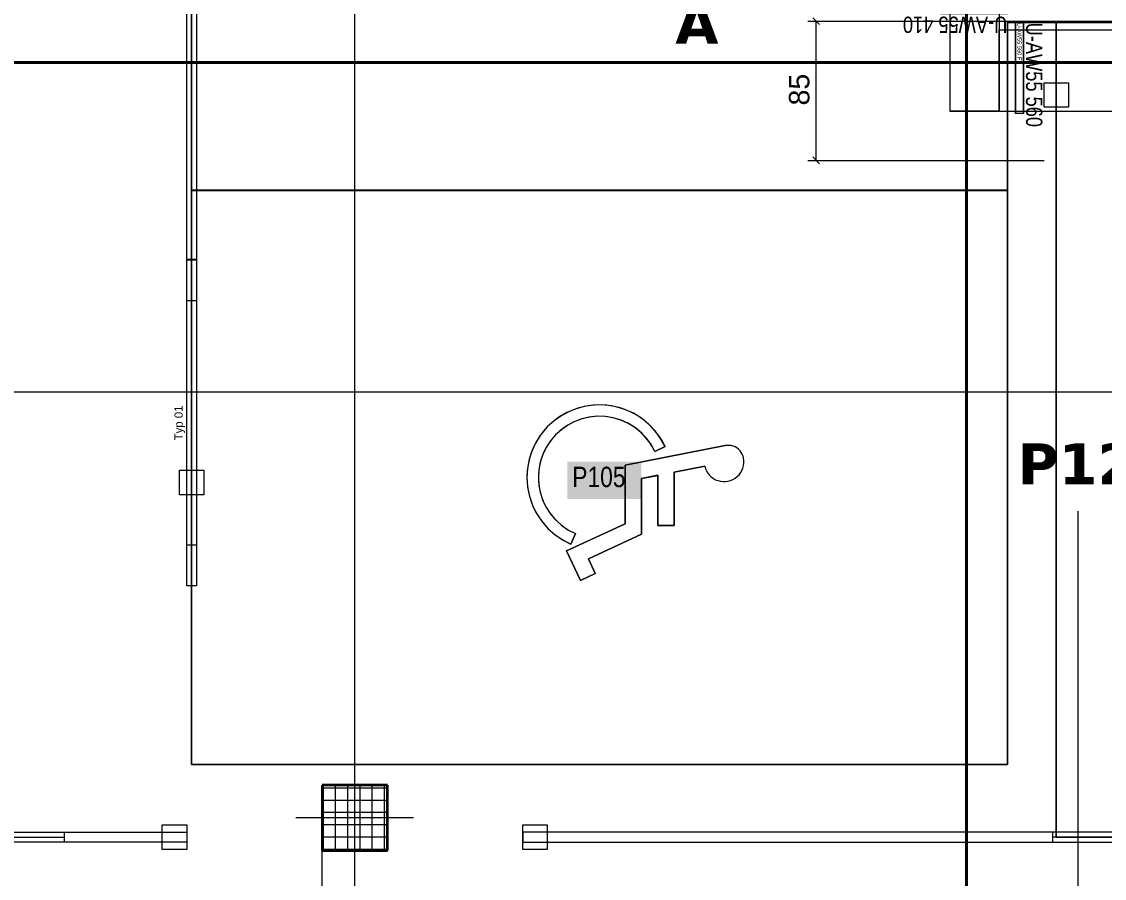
# Model space of a CAD drawing. Extents: x -1132 to 613, y -179 to 712.
# Drawn here: x -253.1 to -120.4, y 100.5 to 205.6 of the extents above; entities that cross this region are included whole.
import ezdxf
from ezdxf.lldxf.tags import DXFTag

# ---------------------------------------------------------------- set-up
doc = ezdxf.new("R2010")
doc.units = 0
doc.layers.get('0').update_dxf_attribs({"lineweight": 13})
for name, color, linetype, lineweight, true_color in [('A-____-MATC-OTLN', 7, 'Strichpunkt - Mittel', 40, 0x0080ff), ('A-DETL-____-OTLN', 5, 'Continuous', 9, 0x0000ff), ('EL01_VVV_Mass', 7, 'Continuous', 13, 0xb2b200), ('EL01_WAN_Leuchten', 7, 'Continuous', 13, 0x0080ff), ('EL01_WAN_Leuchtentyp', 7, 'Continuous', 13, 0x0099ff), ('EL01_WAN_Licht', 7, 'Continuous', 13, 0x0080ff), ('EL01_WAN_Notbeleuchtungen', 7, 'Continuous', 13, 0x009900), ('EL01_WAN_Trassen', 40, 'Continuous', 13, 0xffbf00), ('EL01_WAN_Trassen Befestigung', 7, 'Continuous', 13, 0xb2b200), ('S-GRID-____-IDEN', 7, 'Continuous', 9, 0x5555aa)]:
    doc.layers.add(name, color=color, linetype=linetype, lineweight=lineweight, true_color=true_color)
for name, color, linetype, lineweight in [('A-WALL-____-MCUT', 7, 'Continuous', 35), ('C-PRKG-____-IDEN', 7, 'Continuous', 5), ('C-PRKG-____-OTLN', 7, 'Continuous', 9), ('S-COLS-____-MCUT', 7, 'Continuous', 35), ('S-COLS-____-OTLN', 7, 'Continuous', 9), ('S-GRID-____-OTLN', 7, 'Continuous', 5)]:
    doc.layers.add(name, color=color, linetype=linetype, lineweight=lineweight)
doc.styles.get("Standard").update_dxf_attribs({"font": 'arial.ttf'})
tags = doc.linetypes.add('_Rasterlinie_', pattern=[0.375, 0.2, -0.05, 0.075, -0.05]).pattern_tags.tags
tags[10:11] = [DXFTag(74, 4), DXFTag(75, 0), DXFTag(340, '0'), DXFTag(46, 1.0), DXFTag(50, 0.0), DXFTag(44, 0.0), DXFTag(45, 0.0)]
tags[8:9] = [DXFTag(74, 4), DXFTag(75, 0), DXFTag(340, '0'), DXFTag(46, 1.0), DXFTag(50, 0.0), DXFTag(44, 0.0), DXFTag(45, 0.0)]
tags[6:7] = [DXFTag(74, 4), DXFTag(75, 0), DXFTag(340, '0'), DXFTag(46, 1.0), DXFTag(50, 0.0), DXFTag(44, 0.0), DXFTag(45, 0.0)]
tags[4:5] = [DXFTag(74, 4), DXFTag(75, 0), DXFTag(340, '0'), DXFTag(46, 1.0), DXFTag(50, 0.0), DXFTag(44, 0.0), DXFTag(45, 0.0)]
tags = doc.linetypes.add('_Strichpunkt - Mittel_', pattern=[0.35, 0.15, -0.1, 0, -0.1]).pattern_tags.tags
tags[10:11] = [DXFTag(74, 4), DXFTag(75, 0), DXFTag(340, '0'), DXFTag(46, 1.0), DXFTag(50, 0.0), DXFTag(44, 0.0), DXFTag(45, 0.0)]
tags[8:9] = [DXFTag(74, 4), DXFTag(75, 0), DXFTag(340, '0'), DXFTag(46, 1.0), DXFTag(50, 0.0), DXFTag(44, 0.0), DXFTag(45, 0.0)]
tags[6:7] = [DXFTag(74, 4), DXFTag(75, 0), DXFTag(340, '0'), DXFTag(46, 1.0), DXFTag(50, 0.0), DXFTag(44, 0.0), DXFTag(45, 0.0)]
tags[4:5] = [DXFTag(74, 4), DXFTag(75, 0), DXFTag(340, '0'), DXFTag(46, 1.0), DXFTag(50, 0.0), DXFTag(44, 0.0), DXFTag(45, 0.0)]
tags = doc.linetypes.add('Strichpunkt - Mittel', pattern=[0.35, 0.15, -0.1, 0, -0.1]).pattern_tags.tags
tags[10:11] = [DXFTag(74, 4), DXFTag(75, 0), DXFTag(340, '0'), DXFTag(46, 1.0), DXFTag(50, 0.0), DXFTag(44, 0.0), DXFTag(45, 0.0)]
tags[8:9] = [DXFTag(74, 4), DXFTag(75, 0), DXFTag(340, '0'), DXFTag(46, 1.0), DXFTag(50, 0.0), DXFTag(44, 0.0), DXFTag(45, 0.0)]
tags[6:7] = [DXFTag(74, 4), DXFTag(75, 0), DXFTag(340, '0'), DXFTag(46, 1.0), DXFTag(50, 0.0), DXFTag(44, 0.0), DXFTag(45, 0.0)]
tags[4:5] = [DXFTag(74, 4), DXFTag(75, 0), DXFTag(340, '0'), DXFTag(46, 1.0), DXFTag(50, 0.0), DXFTag(44, 0.0), DXFTag(45, 0.0)]

# ---------------------------------------------------------------- blocks, each defined once
blk = doc.blocks.new('Referenz-A0UJ2V7QXE', base_point=(-1140.16, -173.77))
at = {"layer": 'A-____-MATC-OTLN', "color": 0, "linetype": 'Strichpunkt - Mittel', "ltscale": 0.4}
for p, q in [((-137.29, 357.16), (-137.29, -173.77)), ((-1115.11, 200.56), (174.71, 200.56))]:
    blk.add_line(p, q, dxfattribs=at)
at = {"layer": 'A-DETL-____-OTLN', "color": 0, "linetype": '_Strichpunkt - Mittel_', "ltscale": 0.13}
blk.add_line((-205.09, 107.96), (-219.49, 107.96), dxfattribs=at)
at = {"layer": 'A-WALL-____-MCUT', "color": 0, "linetype": 'Continuous', "ltscale": 0.35}
blk.add_line((-132.29, 205.56), (135.11, 205.56), dxfattribs=at)
at = {"layer": 'C-PRKG-____-IDEN', "color": 7, "linetype": 'Continuous', "ltscale": 0.13, "true_color": 0xffffff}
for points in [[(-186.24, 147.03), (-177.17, 147.03), (-186.24, 151.63)], [(-177.17, 147.03), (-186.24, 151.63), (-177.17, 151.63)]]:
    blk.add_solid(points, dxfattribs=at)
at = {"layer": 'C-PRKG-____-OTLN', "color": 0, "linetype": 'Continuous', "ltscale": 0.13}
for p, q in [((-232.29, 184.89), (-232.29, 255.27)), ((-232.29, 255.27), (-232.29, 184.88)), ((-232.29, 184.89), (-232.29, 255.27)), ((-132.29, 184.89), (-132.29, 205.56)), ((-132.29, 184.88), (-132.29, 205.56)), ((-132.29, 205.56), (-132.29, 184.89)), ((-73.29, 205.55), (-126.29, 205.55)), ((-126.29, 105.57), (-126.29, 205.55)), ((-73.29, 205.55), (-126.29, 205.55)), ((-126.29, 205.55), (-126.29, 105.57)), ((-126.29, 105.57), (-126.29, 205.55)), ((-126.29, 205.55), (-73.29, 205.55)), ((-126.29, 205.55), (-126.29, 205.55)), ((-132.29, 184.89), (-232.29, 184.89)), ((-132.29, 184.88), (-232.29, 184.88)), ((-232.29, 184.88), (-232.29, 114.5)), ((-232.29, 184.89), (-132.29, 184.89)), ((-232.29, 184.89), (-232.29, 184.88)), ((-132.29, 184.89), (-232.29, 184.89)), ((-132.29, 184.89), (-232.29, 184.89)), ((-232.29, 184.89), (-232.29, 184.88)), ((-232.29, 114.5), (-232.29, 184.88)), ((-232.29, 114.5), (-232.29, 184.88)), ((-232.29, 184.88), (-132.29, 184.88)), ((-132.29, 114.5), (-132.29, 184.88)), ((-132.29, 184.89), (-132.29, 184.88)), ((-132.29, 184.88), (-132.29, 184.89)), ((-132.29, 114.5), (-132.29, 184.88)), ((-132.29, 184.88), (-132.29, 114.5)), ((-185.25, 158.07), (-186.28, 157.63)), ((-184.8, 158.22), (-185.88, 157.82)), ((-184.18, 158.38), (-185.25, 158.07)), ((-183.69, 158.47), (-184.8, 158.22)), ((-183.07, 158.55), (-184.18, 158.38)), ((-182.54, 158.58), (-183.69, 158.47)), ((-181.95, 158.57), (-183.07, 158.55)), ((-181.4, 158.54), (-182.54, 158.58)), ((-180.83, 158.46), (-181.95, 158.57)), ((-180.27, 158.35), (-181.4, 158.54)), ((-179.74, 158.21), (-180.83, 158.46)), ((-179.17, 158.02), (-180.27, 158.35)), ((-178.69, 157.82), (-179.74, 158.21)), ((-178.13, 157.55), (-179.17, 158.02)), ((-187.83, 156.64), (-188.68, 155.87)), ((-187.25, 157.07), (-188.14, 156.38)), ((-186.89, 157.29), (-187.83, 156.64)), ((-186.28, 157.63), (-187.25, 157.07)), ((-185.88, 157.82), (-186.89, 157.29)), ((-184.56, 156.83), (-185.5, 156.46)), ((-184.41, 156.87), (-185.31, 156.54)), ((-183.59, 157.07), (-184.56, 156.83)), ((-183.47, 157.09), (-184.41, 156.87)), ((-182.59, 157.18), (-183.59, 157.07)), ((-182.5, 157.18), (-183.47, 157.09)), ((-181.59, 157.15), (-182.59, 157.18)), ((-181.54, 157.14), (-182.5, 157.18)), ((-180.6, 156.99), (-181.59, 157.15)), ((-180.59, 156.99), (-181.54, 157.14)), ((-179.64, 156.7), (-180.6, 156.99)), ((-179.66, 156.71), (-180.59, 156.99)), ((-178.78, 156.31), (-179.66, 156.71)), ((-178.73, 156.28), (-179.64, 156.7)), ((-177.69, 157.3), (-178.69, 157.82)), ((-177.15, 156.95), (-178.13, 157.55)), ((-176.77, 156.66), (-177.69, 157.3)), ((-176.26, 156.23), (-177.15, 156.95)), ((-175.94, 155.91), (-176.77, 156.66)), ((-189.18, 155.31), (-189.63, 154.71)), ((-188.68, 155.87), (-189.42, 154.99)), ((-188.68, 155.87), (-189.18, 155.31)), ((-188.14, 156.38), (-188.68, 155.87)), ((-187.17, 155.37), (-187.68, 154.89)), ((-186.96, 155.54), (-187.67, 154.89)), ((-186.37, 155.97), (-187.17, 155.37)), ((-186.17, 156.1), (-186.96, 155.54)), ((-185.5, 156.46), (-186.37, 155.97)), ((-185.31, 156.54), (-186.17, 156.1)), ((-177.96, 155.8), (-178.78, 156.31)), ((-177.88, 155.75), (-178.73, 156.28)), ((-177.21, 155.2), (-177.96, 155.8)), ((-177.11, 155.1), (-177.88, 155.75)), ((-175.47, 155.4), (-176.26, 156.23)), ((-175.44, 155.36), (-175.94, 155.91)), ((-174.79, 154.47), (-175.47, 155.4)), ((-174.99, 154.76), (-175.44, 155.36)), ((-190.05, 154.03), (-190.54, 153)), ((-190.02, 154.07), (-190.36, 153.41)), ((-189.42, 154.99), (-190.05, 154.03)), ((-189.63, 154.71), (-190.02, 154.08)), ((-188.3, 154.16), (-188.82, 153.35)), ((-188.13, 154.38), (-188.54, 153.82)), ((-187.67, 154.89), (-188.3, 154.16)), ((-187.68, 154.89), (-188.13, 154.38)), ((-176.54, 154.5), (-177.21, 155.2)), ((-176.63, 154.6), (-177.11, 155.1)), ((-176.2, 154.06), (-176.63, 154.6)), ((-175.97, 153.72), (-176.54, 154.5)), ((-175.83, 153.49), (-176.2, 154.06)), ((-174.58, 154.13), (-174.99, 154.76)), ((-174.24, 153.47), (-174.79, 154.47)), ((-174.24, 153.47), (-174.58, 154.13)), ((-190.54, 153), (-190.9, 151.91)), ((-190.65, 152.72), (-190.87, 152.01)), ((-190.36, 153.41), (-190.65, 152.72)), ((-188.82, 153.35), (-189.24, 152.48)), ((-188.89, 153.23), (-189.19, 152.6)), ((-188.54, 153.82), (-188.89, 153.23)), ((-166.88, 153.59), (-179.15, 151.2)), ((-179.15, 151.2), (-166.88, 153.59)), ((-175.51, 152.87), (-175.97, 153.72)), ((-175.51, 152.88), (-175.83, 153.49)), ((-175.51, 152.87), (-174.24, 153.47)), ((-174.24, 153.47), (-175.51, 152.88)), ((-175.51, 152.88), (-175.51, 152.87)), ((-174.24, 153.47), (-174.24, 153.47)), ((-166.63, 153.62), (-166.88, 153.59)), ((-166.63, 153.62), (-166.88, 153.59)), ((-166.38, 153.62), (-166.63, 153.62)), ((-166.38, 153.62), (-166.63, 153.62)), ((-166.13, 153.59), (-166.38, 153.62)), ((-166.13, 153.59), (-166.38, 153.62)), ((-165.89, 153.52), (-166.13, 153.59)), ((-165.89, 153.52), (-166.13, 153.59)), ((-165.65, 153.42), (-165.89, 153.52)), ((-165.65, 153.42), (-165.89, 153.52)), ((-165.44, 153.3), (-165.65, 153.42)), ((-165.44, 153.3), (-165.65, 153.42)), ((-165.24, 153.14), (-165.44, 153.3)), ((-165.24, 153.14), (-165.44, 153.3)), ((-165.06, 152.96), (-165.24, 153.14)), ((-165.06, 152.96), (-165.24, 153.14)), ((-164.91, 152.76), (-165.06, 152.96)), ((-164.91, 152.76), (-165.06, 152.96)), ((-164.78, 152.54), (-164.91, 152.76)), ((-164.78, 152.54), (-164.91, 152.76)), ((-190.9, 151.91), (-191.11, 150.78)), ((-190.87, 152.01), (-191.04, 151.28)), ((-189.54, 151.56), (-189.72, 150.61)), ((-189.43, 151.96), (-189.6, 151.29)), ((-189.24, 152.48), (-189.54, 151.56)), ((-189.19, 152.6), (-189.43, 151.96)), ((-164.69, 152.31), (-164.78, 152.54)), ((-164.69, 152.31), (-164.78, 152.54)), ((-164.62, 152.07), (-164.69, 152.31)), ((-164.62, 152.07), (-164.69, 152.31)), ((-164.63, 151.13), (-164.58, 151.44)), ((-164.63, 151.13), (-164.58, 151.44)), ((-164.58, 151.76), (-164.62, 152.07)), ((-164.58, 151.76), (-164.62, 152.07)), ((-164.58, 151.44), (-164.58, 151.76)), ((-164.58, 151.44), (-164.58, 151.76)), ((-164.58, 151.6), (-164.58, 151.6)), ((-191.11, 150.78), (-191.18, 149.64)), ((-191.14, 150.54), (-191.18, 149.79)), ((-191.04, 151.28), (-191.14, 150.54)), ((-189.72, 150.61), (-189.78, 149.65)), ((-189.72, 150.61), (-189.77, 149.92)), ((-189.6, 151.29), (-189.72, 150.61)), ((-179.15, 151.2), (-179.15, 144.01)), ((-179.15, 144.01), (-179.15, 151.2)), ((-179.15, 151.2), (-179.15, 151.2)), ((-173.15, 150.33), (-169.38, 151.07)), ((-169.38, 151.07), (-173.15, 150.33)), ((-173.15, 143.81), (-173.15, 150.33)), ((-173.15, 150.33), (-173.15, 143.81)), ((-173.15, 150.33), (-173.15, 150.33)), ((-169.38, 151.07), (-169.29, 150.76)), ((-169.38, 151.07), (-169.29, 150.76)), ((-169.38, 151.07), (-169.38, 151.07)), ((-169.29, 150.76), (-169.16, 150.48)), ((-169.29, 150.76), (-169.16, 150.48)), ((-169.16, 150.48), (-169, 150.21)), ((-169.16, 150.48), (-169, 150.21)), ((-169, 150.21), (-168.8, 149.96)), ((-169, 150.21), (-168.8, 149.96)), ((-165.4, 149.79), (-165.17, 150.01)), ((-165.4, 149.79), (-165.18, 150.01)), ((-165.18, 150.01), (-164.98, 150.26)), ((-165.17, 150.01), (-164.98, 150.26)), ((-164.98, 150.26), (-164.83, 150.53)), ((-164.98, 150.26), (-164.83, 150.53)), ((-164.83, 150.53), (-164.71, 150.82)), ((-164.83, 150.53), (-164.71, 150.82)), ((-164.71, 150.82), (-164.63, 151.13)), ((-164.71, 150.82), (-164.63, 151.13)), ((-191.18, 149.79), (-191.15, 149.04)), ((-191.18, 149.69), (-191.18, 149.69)), ((-191.18, 149.64), (-191.1, 148.5)), ((-191.15, 149.04), (-191.07, 148.3)), ((-189.78, 149.65), (-189.71, 148.68)), ((-189.77, 149.92), (-189.76, 149.23)), ((-189.76, 149.23), (-189.69, 148.55)), ((-189.71, 148.68), (-189.52, 147.74)), ((-175.15, 149.95), (-177.15, 149.56)), ((-177.15, 149.56), (-175.15, 149.94)), ((-177.15, 142.73), (-177.15, 149.56)), ((-177.15, 149.56), (-177.15, 142.73)), ((-177.15, 149.56), (-177.15, 149.56)), ((-175.15, 149.95), (-175.15, 149.94)), ((-175.15, 149.94), (-175.15, 143.81)), ((-175.15, 143.81), (-175.15, 149.94)), ((-168.8, 149.96), (-168.58, 149.74)), ((-168.8, 149.96), (-168.58, 149.74)), ((-168.58, 149.74), (-168.32, 149.56)), ((-168.58, 149.74), (-168.32, 149.56)), ((-168.32, 149.56), (-168.05, 149.4)), ((-168.32, 149.56), (-168.05, 149.41)), ((-168.05, 149.41), (-167.75, 149.29)), ((-168.05, 149.4), (-167.75, 149.29)), ((-167.75, 149.29), (-167.45, 149.21)), ((-167.75, 149.29), (-167.45, 149.21)), ((-167.45, 149.21), (-167.14, 149.18)), ((-167.45, 149.21), (-167.14, 149.18)), ((-167.14, 149.18), (-166.82, 149.18)), ((-167.14, 149.18), (-166.82, 149.18)), ((-166.82, 149.18), (-166.51, 149.23)), ((-166.82, 149.18), (-166.51, 149.22)), ((-166.51, 149.22), (-166.21, 149.31)), ((-166.51, 149.23), (-166.21, 149.31)), ((-166.21, 149.31), (-165.92, 149.43)), ((-166.21, 149.31), (-165.92, 149.43)), ((-165.92, 149.43), (-165.64, 149.59)), ((-165.92, 149.43), (-165.65, 149.59)), ((-165.65, 149.59), (-165.4, 149.79)), ((-165.64, 149.59), (-165.4, 149.79)), ((-191.1, 148.5), (-190.87, 147.37)), ((-191.07, 148.3), (-190.92, 147.57)), ((-190.92, 147.57), (-190.71, 146.85)), ((-190.87, 147.37), (-190.5, 146.29)), ((-189.69, 148.55), (-189.55, 147.87)), ((-189.55, 147.87), (-189.35, 147.21)), ((-189.52, 147.74), (-189.21, 146.83)), ((-190.71, 146.85), (-190.44, 146.15)), ((-190.5, 146.29), (-189.99, 145.26)), ((-190.44, 146.15), (-190.12, 145.48)), ((-189.35, 147.21), (-189.1, 146.57)), ((-189.21, 146.83), (-188.78, 145.96)), ((-189.1, 146.57), (-188.78, 145.96)), ((-190.11, 145.48), (-189.73, 144.84)), ((-189.99, 145.26), (-189.36, 144.31)), ((-189.73, 144.84), (-189.3, 144.23)), ((-188.78, 145.96), (-188.25, 145.16)), ((-188.78, 145.96), (-188.41, 145.38)), ((-188.41, 145.38), (-187.76, 144.58)), ((-188.25, 145.16), (-187.61, 144.43)), ((-189.36, 144.31), (-188.61, 143.44)), ((-189.3, 144.23), (-188.56, 143.39)), ((-188.61, 143.44), (-187.75, 142.68)), ((-188.56, 143.39), (-187.71, 142.65)), ((-187.76, 144.58), (-187, 143.87)), ((-187.61, 144.43), (-186.89, 143.79)), ((-187, 143.87), (-186.15, 143.28)), ((-186.89, 143.79), (-186.09, 143.24)), ((-179.15, 144.01), (-186.31, 140.67)), ((-186.31, 140.67), (-179.15, 144.01)), ((-179.15, 144.01), (-179.15, 144.01)), ((-175.15, 143.81), (-173.15, 143.81)), ((-173.15, 143.81), (-175.15, 143.81)), ((-175.15, 143.81), (-175.15, 143.81)), ((-173.15, 143.81), (-173.15, 143.81)), ((-187.75, 142.68), (-186.8, 142.04)), ((-187.71, 142.65), (-186.78, 142.02)), ((-186.8, 142.04), (-185.78, 141.52)), ((-186.78, 142.02), (-185.78, 141.52)), ((-186.15, 143.28), (-185.23, 142.81)), ((-186.09, 143.24), (-185.23, 142.81)), ((-185.78, 141.52), (-185.23, 142.81)), ((-185.23, 142.81), (-185.78, 141.52)), ((-185.23, 142.81), (-185.23, 142.81)), ((-183.65, 139.7), (-177.15, 142.73)), ((-177.15, 142.73), (-183.65, 139.7)), ((-177.15, 142.73), (-177.15, 142.73)), ((-185.78, 141.52), (-185.78, 141.52)), ((-186.31, 140.67), (-184.62, 137.04)), ((-184.62, 137.04), (-186.31, 140.67)), ((-186.31, 140.67), (-186.31, 140.67)), ((-182.81, 137.89), (-183.65, 139.7)), ((-183.65, 139.7), (-182.81, 137.89)), ((-183.65, 139.7), (-183.65, 139.7)), ((-184.62, 137.04), (-182.81, 137.89)), ((-182.81, 137.89), (-184.62, 137.04)), ((-184.62, 137.04), (-184.62, 137.04)), ((-182.81, 137.89), (-182.81, 137.89)), ((-132.29, 114.5), (-232.29, 114.5)), ((-232.29, 114.5), (-132.29, 114.5)), ((-132.29, 114.5), (-232.29, 114.5)), ((-232.29, 114.5), (-232.29, 114.5)), ((-132.29, 114.5), (-132.29, 114.5)), ((-73.29, 105.57), (-126.29, 105.57)), ((-126.29, 105.57), (-73.29, 105.57)), ((-73.29, 105.57), (-126.29, 105.57)), ((-126.29, 105.57), (-126.29, 105.57))]:
    blk.add_line(p, q, dxfattribs=at)
at = {"layer": 'S-COLS-____-MCUT', "color": 0, "linetype": 'Continuous', "ltscale": 0.35}
for p, q in [((-208.29, 111.96), (-216.29, 111.96)), ((-216.29, 111.96), (-216.29, 103.96)), ((-208.29, 103.96), (-208.29, 111.96)), ((-216.29, 103.96), (-208.29, 103.96))]:
    blk.add_line(p, q, dxfattribs=at)
at = {"layer": 'S-COLS-____-OTLN', "color": 0, "linetype": 'Continuous', "ltscale": 0.13}
for p, q in [((-216.29, 111.63), (-208.29, 111.63)), ((-216.13, 103.96), (-216.13, 111.96)), ((-214.63, 103.96), (-214.63, 111.96)), ((-213.13, 103.96), (-213.13, 111.96)), ((-211.63, 103.96), (-211.63, 111.96)), ((-210.13, 103.96), (-210.13, 111.96)), ((-208.63, 103.96), (-208.63, 111.96)), ((-216.29, 110.13), (-208.29, 110.13)), ((-216.29, 108.63), (-208.29, 108.63)), ((-216.29, 107.13), (-208.29, 107.13)), ((-216.29, 105.63), (-208.29, 105.63)), ((-216.29, 104.13), (-208.29, 104.13))]:
    blk.add_line(p, q, dxfattribs=at)
at = {"layer": 'S-GRID-____-OTLN', "color": 0, "linetype": '_Rasterlinie_', "ltscale": 0.13}
for p, q in [((-212.29, 96.36), (-212.29, 357.16)), ((-1093.73, 160.16), (174.71, 160.16)), ((-123.59, -160.53), (-123.59, 145.56))]:
    blk.add_line(p, q, dxfattribs=at)
at = {"layer": 'C-PRKG-____-IDEN', "color": 0, "linetype": 'Continuous', "ltscale": 0.13, "insert": (-185.62, 151), "char_height": 2.5, "attachment_point": 1}
blk.add_mtext('{\\W0.8;\\fArial;P105}', dxfattribs=at)
at = {"layer": 'S-GRID-____-IDEN', "color": 0, "linetype": 'Continuous', "lineweight": 5, "ltscale": 0.13, "char_height": 5, "attachment_point": 1}
for s, insert in [('{\\fVerdana|b1|i0;A}', (-173, 207.85)), ('{\\fVerdana|b1|i0;P12}', (-131.03, 153.85))]:
    blk.add_mtext(s, dxfattribs=dict(at, insert=insert))
blk = doc.blocks.new('IfcObject-A0UJ2V7UXE', base_point=(-131.3, 192.94))
at = {"layer": 'EL01_WAN_Trassen', "linetype": 'ByBlock', "lineweight": -2, "ltscale": 0.13}
for p, q in [((-130.3, 205.49), (-131.3, 205.49)), ((-130.3, 205.49), (-131.3, 205.49)), ((-131.3, 205.49), (-131.3, 194.29)), ((-131.3, 194.29), (-131.3, 205.49)), ((-131.3, 205.49), (-131.3, 205.49)), ((-130.3, 205.49), (-130.3, 194.29)), ((-130.3, 194.29), (-130.3, 205.49)), ((-130.3, 205.49), (-130.3, 205.49)), ((-130.3, 194.29), (-131.3, 194.29)), ((-130.3, 194.29), (-131.3, 194.29)), ((-131.3, 194.29), (-131.3, 194.29)), ((-130.3, 194.29), (-130.3, 194.29))]:
    blk.add_line(p, q, dxfattribs=at)
at = {"layer": 'EL01_WAN_Trassen', "lineweight": -2, "attachment_point": 1, "rotation": 270}
for s, insert, char_height in [('{\\fArial;U-AW55 560 FE}', (-130.55, 205.43), 0.5), ('{\\W0.8;\\fArial;U-AW55 560}', (-128, 205.44), 2)]:
    blk.add_mtext(s, dxfattribs=dict(at, insert=insert, char_height=char_height))
blk = doc.blocks.new('IfcObject-A0UJ2V80XE', base_point=(-144.8, 204.18))
at = {"layer": 'EL01_WAN_Trassen', "linetype": 'ByBlock', "lineweight": -2, "ltscale": 0.13}
for p, q in [((-140.48, 206.57), (-140.48, 207.57)), ((-140.48, 206.57), (-140.48, 207.57)), ((-132.28, 207.57), (-140.48, 207.57)), ((-140.48, 207.57), (-140.48, 207.57)), ((-140.48, 207.57), (-132.28, 207.57)), ((-132.28, 206.57), (-132.28, 207.57)), ((-132.28, 206.57), (-132.28, 207.57)), ((-132.28, 207.57), (-132.28, 207.57)), ((-132.28, 206.57), (-140.48, 206.57)), ((-140.48, 206.57), (-140.48, 206.57)), ((-140.48, 206.57), (-132.28, 206.57)), ((-132.28, 206.57), (-132.28, 206.57))]:
    blk.add_line(p, q, dxfattribs=at)
at = {"layer": 'EL01_WAN_Trassen', "lineweight": -2, "attachment_point": 1, "rotation": 180}
for s, insert, char_height in [('{\\fArial;U-AW55 410 FE}', (-132.34, 206.82), 0.5), ('{\\W0.8;\\fArial;U-AW55 410}', (-132.3, 204.18), 2)]:
    blk.add_mtext(s, dxfattribs=dict(at, insert=insert, char_height=char_height))
blk = doc.blocks.new('Kabelkanal-A0UJ2V82XE', base_point=(-133.28, 194.56))
at = {"color": 0, "linetype": 'ByBlock', "lineweight": -2, "ltscale": 0.13}
for p, q in [((-133.28, 194.56), (-133.28, 204.56)), ((-133.28, 204.56), (-114.48, 204.56)), ((-114.48, 204.56), (-114.48, 194.56)), ((-114.48, 194.56), (-133.28, 194.56))]:
    blk.add_line(p, q, dxfattribs=at)
blk = doc.blocks.new('Kabelkanal-A0UJ2V90XE', base_point=(-139.28, 194.54))
at = {"color": 0, "linetype": 'ByBlock', "lineweight": -2, "ltscale": 0.13}
for p, q in [((-139.28, 249.49), (-139.28, 249.47)), ((-139.28, 249.49), (-133.28, 249.49)), ((-139.28, 194.57), (-139.28, 249.49)), ((-139.28, 249.47), (-133.28, 249.47)), ((-139.28, 194.54), (-139.28, 249.47)), ((-133.28, 249.49), (-133.28, 249.47)), ((-133.28, 249.49), (-133.28, 194.57)), ((-133.28, 249.47), (-133.28, 194.54)), ((-139.28, 194.57), (-139.28, 194.54)), ((-133.28, 194.57), (-139.28, 194.57)), ((-133.28, 194.54), (-139.28, 194.54)), ((-133.28, 194.57), (-133.28, 194.54))]:
    blk.add_line(p, q, dxfattribs=at)
blk = doc.blocks.new('Kabelkanal-A0UJ2V9YXE', base_point=(-191.68, 104.98))
at = {"color": 0, "linetype": 'ByBlock', "lineweight": -2, "ltscale": 0.13}
for p, q in [((-191.68, 106.18), (-191.68, 104.98)), ((174.71, 106.18), (-191.68, 106.18)), ((-191.68, 104.98), (174.71, 104.98))]:
    blk.add_line(p, q, dxfattribs=at)
blk = doc.blocks.new('Maß-A0UJ2VCAXE', base_point=(-232.05, 58.1))
at = {"color": 0, "lineweight": -2}
for p, q in [((-216.28, 78.03), (-216.28, 103.96)), ((-231.63, 80.03), (-231.63, 58.1)), ((-232.05, 78.62), (-231.22, 79.45)), ((-216.28, 79.03), (-231.63, 79.03)), ((-216.7, 78.62), (-215.87, 79.45))]:
    blk.add_line(p, q, dxfattribs=at)
at = {"color": 0, "lineweight": -2, "insert": (-225.74, 82.37), "char_height": 2.5, "attachment_point": 1}
blk.add_mtext('{\\fArial;77}', dxfattribs=at)
blk = doc.blocks.new('Kabelkanal-A0UJ2VE0XE', base_point=(-232.88, 176.37))
at = {"color": 0, "linetype": 'ByBlock', "lineweight": -2, "ltscale": 0.13}
for p, q in [((-232.88, 216.39), (-232.88, 216.36)), ((-232.88, 216.39), (-231.68, 216.39)), ((-232.88, 176.4), (-232.88, 216.39)), ((-232.88, 216.36), (-231.68, 216.36)), ((-232.88, 176.37), (-232.88, 216.36)), ((-231.68, 216.39), (-231.68, 216.36)), ((-231.68, 216.39), (-231.68, 176.4)), ((-231.68, 216.36), (-231.68, 176.37)), ((-232.88, 176.4), (-232.88, 176.37)), ((-231.68, 176.4), (-232.88, 176.4)), ((-231.68, 176.37), (-232.88, 176.37)), ((-231.68, 176.4), (-231.68, 176.37))]:
    blk.add_line(p, q, dxfattribs=at)
blk = doc.blocks.new('Kabelkanal-A0UJ2VF8XE', base_point=(-932.88, 104.98))
at = {"color": 0, "linetype": 'ByBlock', "lineweight": -2, "ltscale": 0.13}
for p, q in [((-932.88, 106.18), (-232.88, 106.18)), ((-232.88, 106.18), (-232.88, 104.98)), ((-232.88, 104.98), (-932.88, 104.98))]:
    blk.add_line(p, q, dxfattribs=at)
blk = doc.blocks.new('Deckendose UP-A0UJ2VGEXE', base_point=(-235.88, 104.08))
at = {"color": 0, "lineweight": -2}
for p, q in [((-235.88, 104.08), (-235.88, 107.08)), ((-235.88, 107.08), (-232.88, 107.08)), ((-232.88, 107.08), (-232.88, 104.08)), ((-232.88, 104.08), (-235.88, 104.08))]:
    blk.add_line(p, q, dxfattribs=at)
blk = doc.blocks.new('Deckendose UP-A0UJ2VGOXE', base_point=(-233.78, 147.56))
at = {"color": 0, "lineweight": -2}
for p, q in [((-233.78, 147.56), (-233.78, 150.56)), ((-233.78, 150.56), (-230.78, 150.56)), ((-230.78, 150.56), (-230.78, 147.56)), ((-230.78, 147.56), (-233.78, 147.56))]:
    blk.add_line(p, q, dxfattribs=at)
blk = doc.blocks.new('Deckendose UP-A0UJ2VHYXE', base_point=(-127.78, 195.06))
at = {"color": 0, "lineweight": -2}
for p, q in [((-127.78, 195.06), (-127.78, 198.06)), ((-127.78, 198.06), (-124.78, 198.06)), ((-124.78, 198.06), (-124.78, 195.06)), ((-124.78, 195.06), (-127.78, 195.06))]:
    blk.add_line(p, q, dxfattribs=at)
blk = doc.blocks.new('LED-Langfeldleuchte 37W-A0UJ2VIOXE', base_point=(-232.88, 141.37))
at = {"color": 0, "linetype": 'ByBlock', "lineweight": -2, "ltscale": 0.13}
for p, q in [((-232.88, 171.38), (-232.88, 171.37)), ((-232.88, 141.38), (-232.88, 171.38)), ((-232.88, 171.38), (-231.68, 171.38)), ((-232.88, 141.37), (-232.88, 171.37)), ((-232.88, 171.37), (-231.68, 171.37)), ((-231.68, 171.38), (-231.68, 171.37)), ((-231.68, 171.38), (-231.68, 141.38)), ((-231.68, 171.37), (-231.68, 141.37)), ((-232.88, 141.38), (-232.88, 141.37)), ((-231.68, 141.38), (-232.88, 141.38)), ((-231.68, 141.37), (-232.88, 141.37)), ((-231.68, 141.38), (-231.68, 141.37))]:
    blk.add_line(p, q, dxfattribs=at)
blk = doc.blocks.new('Bemerkung 1-A0UJ2VIQXE', base_point=(-234.38, 154.23))
at = {"color": 0, "lineweight": -2, "insert": (-234.38, 154.23), "char_height": 1, "attachment_point": 1, "rotation": 90}
blk.add_mtext('{\\fArial;Typ 01}', dxfattribs=at)
blk = doc.blocks.new('Kabelkanal-A0UJ2VKMXE', base_point=(-232.88, 136.38))
at = {"color": 0, "linetype": 'ByBlock', "lineweight": -2, "ltscale": 0.13}
for p, q in [((-232.88, 176.4), (-232.88, 176.37)), ((-232.88, 176.4), (-231.68, 176.4)), ((-232.88, 136.4), (-232.88, 176.4)), ((-232.88, 176.37), (-231.68, 176.37)), ((-232.88, 136.38), (-232.88, 176.37)), ((-231.68, 176.4), (-231.68, 176.37)), ((-231.68, 176.4), (-231.68, 136.4)), ((-231.68, 176.37), (-231.68, 136.38)), ((-232.88, 136.4), (-232.88, 136.38)), ((-231.68, 136.4), (-232.88, 136.4)), ((-231.68, 136.38), (-232.88, 136.38)), ((-231.68, 136.4), (-231.68, 136.38))]:
    blk.add_line(p, q, dxfattribs=at)
blk = doc.blocks.new('Deckendose UP-A0UJ2VNAXE', base_point=(-191.68, 104.08))
at = {"color": 0, "lineweight": -2}
for p, q in [((-191.68, 104.08), (-191.68, 107.08)), ((-191.68, 107.08), (-188.68, 107.08)), ((-188.68, 107.08), (-188.68, 104.08)), ((-188.68, 104.08), (-191.68, 104.08))]:
    blk.add_line(p, q, dxfattribs=at)
blk = doc.blocks.new('LED-Langfeldleuchte 37W-A0UJ2VOUXE', base_point=(-277.86, 104.98))
at = {"color": 0, "lineweight": -2}
for p, q in [((-277.86, 104.98), (-277.86, 106.18)), ((-247.86, 104.98), (-247.86, 106.18)), ((-277.86, 105.58), (-247.86, 105.58))]:
    blk.add_line(p, q, dxfattribs=at)
blk = doc.blocks.new('LED-Langfeldleuchte 37W-A0UJ2VPGXE', base_point=(-126.71, 104.98))
at = {"color": 0, "lineweight": -2}
for p, q in [((-126.71, 104.98), (-126.71, 106.18)), ((-96.71, 104.98), (-96.71, 106.18)), ((-96.71, 105.58), (-126.71, 105.58))]:
    blk.add_line(p, q, dxfattribs=at)
blk = doc.blocks.new('Maß-A0UJ2VPSXE', base_point=(-159.06, 188.15))
at = {"color": 0, "lineweight": -2}
for p, q in [((-156.14, 206.04), (-155.31, 205.21)), ((-156.73, 205.63), (-115.59, 205.63)), ((-155.73, 188.56), (-155.73, 205.63)), ((-156.73, 188.56), (-127.78, 188.56)), ((-156.14, 188.98), (-155.31, 188.15))]:
    blk.add_line(p, q, dxfattribs=at)
at = {"color": 0, "lineweight": -2, "insert": (-159.06, 195.29), "char_height": 2.5, "attachment_point": 1, "rotation": 90}
blk.add_mtext('{\\fArial;85}', dxfattribs=at)

msp = doc.modelspace()

# ---------------------------------------------------------------- block references
at = {"color": 9, "lineweight": 25, "ltscale": 0.25, "true_color": 0xc0c0c0}
msp.add_blockref('Referenz-A0UJ2V7QXE', (-1140.16, -173.77), dxfattribs=at)
at = {"layer": 'EL01_VVV_Mass', "linetype": 'Continuous', "ltscale": 0.13}
for name, p in [('Maß-A0UJ2VPSXE', (-159.06, 188.15)), ('Maß-A0UJ2VCAXE', (-232.05, 58.1))]:
    msp.add_blockref(name, p, dxfattribs=at)
at = {"layer": 'EL01_WAN_Leuchten', "ltscale": 0.13}
for name, p in [('Kabelkanal-A0UJ2VE0XE', (-232.88, 176.37)), ('Kabelkanal-A0UJ2VKMXE', (-232.88, 136.38)), ('LED-Langfeldleuchte 37W-A0UJ2VIOXE', (-232.88, 141.37)), ('Kabelkanal-A0UJ2VF8XE', (-932.88, 104.98)), ('LED-Langfeldleuchte 37W-A0UJ2VOUXE', (-277.86, 104.98)), ('Kabelkanal-A0UJ2V9YXE', (-191.68, 104.98)), ('LED-Langfeldleuchte 37W-A0UJ2VPGXE', (-126.71, 104.98))]:
    msp.add_blockref(name, p, dxfattribs=at)
at = {"layer": 'EL01_WAN_Leuchtentyp', "ltscale": 0.13}
msp.add_blockref('Bemerkung 1-A0UJ2VIQXE', (-234.38, 154.23), dxfattribs=at)
at = {"layer": 'EL01_WAN_Licht', "linetype": 'Continuous', "ltscale": 0.13}
for name, p in [('Deckendose UP-A0UJ2VGOXE', (-233.78, 147.56)), ('Deckendose UP-A0UJ2VGEXE', (-235.88, 104.08)), ('Deckendose UP-A0UJ2VNAXE', (-191.68, 104.08))]:
    msp.add_blockref(name, p, dxfattribs=at)
at = {"layer": 'EL01_WAN_Notbeleuchtungen', "linetype": 'Continuous', "ltscale": 0.13}
msp.add_blockref('Deckendose UP-A0UJ2VHYXE', (-127.78, 195.06), dxfattribs=at)
at = {"layer": 'EL01_WAN_Trassen', "ltscale": 0.13}
for name, p in [('Kabelkanal-A0UJ2V90XE', (-139.28, 194.54)), ('Kabelkanal-A0UJ2V82XE', (-133.28, 194.56))]:
    msp.add_blockref(name, p, dxfattribs=at)
at = {"layer": 'EL01_WAN_Trassen Befestigung', "ltscale": 0.13}
for name, p in [('IfcObject-A0UJ2V80XE', (-144.8, 204.18)), ('IfcObject-A0UJ2V7UXE', (-131.3, 192.94))]:
    msp.add_blockref(name, p, dxfattribs=at)

doc.saveas('drawing.dxf')
